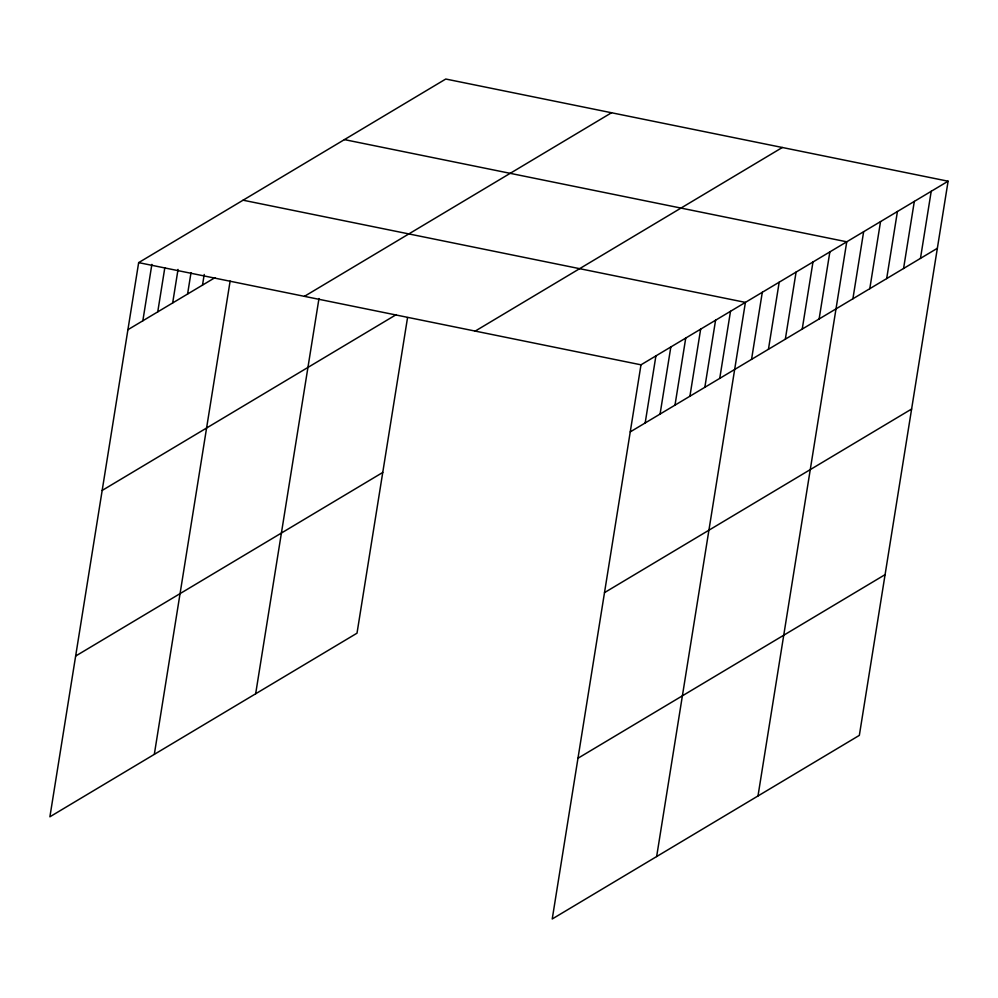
<?xml version="1.0" encoding="UTF-8"?>
<svg xmlns="http://www.w3.org/2000/svg" width="998" height="998" viewBox="0 0 998 998"><rect width="100%" height="100%" fill="white"/><g stroke="black" fill="none" stroke-linecap="round" stroke-linejoin="round"><path stroke-width="1.5" d="M948.1 181.212L640.99 364.819L552.231 918.971L859.34 735.376L948.1 181.212L445.769 79.029L138.66 262.624L49.9 816.788L357.01 633.181L407.558 317.576M142.839 320.795L151.871 264.383M157.746 311.875L164.832 267.664M172.666 302.955L178.043 269.41M187.587 294.036L191.005 272.691M202.507 285.116L204.216 274.45M154.316 754.363L230.126 281.062M255.663 693.772L318.973 298.539M645.17 422.977L655.911 355.899M660.077 414.058L670.831 346.98M674.997 405.138L685.738 338.06M689.917 396.218L700.658 329.14M704.837 387.299L715.578 320.221M719.745 378.392L730.499 311.301M656.647 856.546L745.406 302.394L243.075 200.199M751.556 359.367L762.297 292.289M768.448 349.275L779.189 282.197M785.339 339.17L796.08 272.092M802.23 329.078L812.971 262M819.121 318.973L829.862 251.895M757.993 795.967L846.753 241.803L344.422 139.608M852.903 298.776L863.644 231.698M869.794 288.684L880.535 221.606M886.686 278.579L897.427 211.501M903.577 268.487L914.318 201.409M920.468 258.395L931.209 191.304M127.919 329.702L214.932 277.681M304.427 296.344L611.537 112.749M102.17 490.442L396.281 314.607M475.223 331.087L782.332 147.492M75.648 656.048L382.758 472.453M630.249 431.897L937.359 248.29M604.501 592.625L911.611 409.03M577.979 758.243L885.089 574.636M138.66 262.624L640.99 364.819"/></g></svg>
